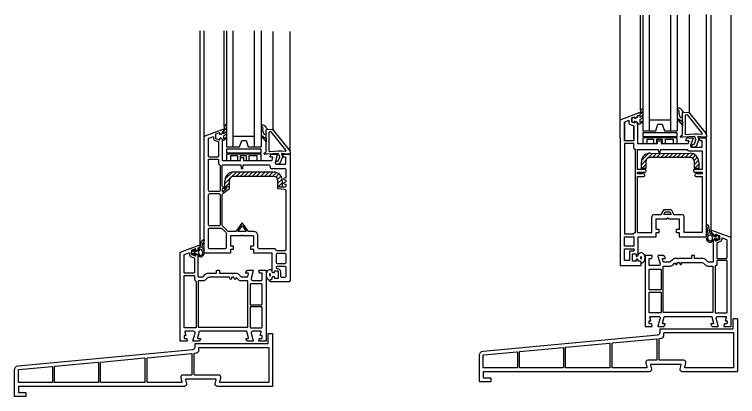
# Model space of a CAD drawing. Header units: inches. Extents: x 5 to 4439, y 354 to 1460.
# Drawn here: x 5 to 509, y 354 to 620 of the extents above; entities that cross this region are included whole.
import ezdxf

# ---------------------------------------------------------------- set-up
doc = ezdxf.new("R2010")
doc.units = ezdxf.units.IN
doc.header["$MEASUREMENT"] = 0
for name, color, linetype in [('FINE', 70, 'Continuous'), ('MED', 32, 'Continuous'), ('THIN', 151, 'Continuous')]:
    doc.layers.add(name, color=color, linetype=linetype)

# ---------------------------------------------------------------- blocks, each defined once
blk = doc.blocks.new('DVSF_I_SILL')
at = {"layer": 'FINE'}
for p, q in [((32.5, 247.9), (32.5, 167)), ((37, 167), (37, 247.9)), ((52, 167), (52, 247.9)), ((56.5, 247.9), (56.5, 167)), ((30.75, 181.14), (32.5, 182.82)), ((30.3, 178.15), (30.38, 176.36)), ((30.38, 176.36), (32.5, 177.77)), ((30.75, 181.14), (30.75, 178.95)), ((32.5, 180.65), (30.75, 178.78)), ((58.44, 176.07), (57.71, 178.3)), ((30.25, 171.56), (29.25, 171.56)), ((32.5, 173), (30.25, 171.56)), ((32.5, 176.04), (30.3, 174.57)), ((30.3, 174.57), (30.3, 172.86)), ((30.3, 172.86), (32.5, 173.89)), ((37, 174.5), (52, 174.5)), ((41.5, 167), (43, 171.5)), ((43, 171.5), (46, 171.5)), ((46, 171.5), (47.5, 167)), ((60.04, 170.49), (56.6, 174.45)), ((56.93, 174.95), (59.23, 173.35)), ((60.15, 175.73), (58.91, 175.73)), ((59.35, 173.33), (60.15, 173.33)), ((60.15, 173.33), (60.15, 170.25)), ((32.5, 167), (41.5, 167)), ((47.5, 167), (56.5, 167)), ((31.34, 144.47), (36.35, 149.47)), ((35.85, 146.14), (39.25, 149.54)), ((39.03, 146.5), (42.07, 149.54)), ((41.86, 146.5), (44.89, 149.53)), ((44.69, 146.5), (47.72, 149.53)), ((47.52, 146.5), (50.54, 149.52)), ((50.34, 146.5), (53.36, 149.52)), ((53.17, 146.5), (56.19, 149.51)), ((56, 146.5), (59.01, 149.51)), ((58.83, 146.5), (61.83, 149.5)), ((61.66, 146.5), (64.66, 149.5)), ((64.49, 146.5), (67.17, 149.18)), ((66.86, 146.04), (69, 148.19)), ((68.11, 144.46), (70.34, 146.69)), ((31.26, 141.56), (34.62, 144.92)), ((31.53, 139), (34.26, 141.73)), ((68.26, 141.79), (71.15, 144.67)), ((68.3, 139), (71.26, 141.96)), ((71.13, 139), (71.26, 139.13)), ((13.87, 96.7), (14.96, 101.06)), ((16.31, 102.19), (16.7, 102.22)), ((16.7, 102.22), (16.66, 100.91)), ((15.28, 96.99), (16.15, 100.44)), ((9.72, 95.31), (8, 93.97)), ((8, 92.97), (8, 93.97)), ((9.72, 91.63), (8, 92.97)), ((9.61, 94.12), (10.16, 94.92)), ((9.61, 92.82), (10.16, 92.02)), ((9.7, 93.97), (10.6, 93.97)), ((9.7, 92.97), (10.6, 92.97)), ((12.36, 94.58), (10.6, 93.97)), ((10.6, 92.97), (12.28, 92.15))]:
    blk.add_line(p, q, dxfattribs=at)
for centre, radius, start, end in [((56.85, 182.2), 0.3, 89.722, 246.0171), ((54.19, 179.3), 3.66, 344.2375, 45.967), ((56.22, 177.73), 4.81, 30.2956, 82.3863), ((30.08, 178.78), 0.67, 289.6538, 360), ((60.65, 178.97), 0.5, 85, 180), ((60.16, 179.7), 0.5, 360, 65.2077), ((56.8, 174.68), 0.3, 65.2005, 228.3681), ((58.91, 176.23), 0.5, 198.061, 270), ((59.35, 173.63), 0.3, 246.2973, 270), ((59.85, 170.25), 0.3, 0, 50.3159), ((16.42, 100.69), 1.5, 93.9433, 165.9433), ((16.81, 100.23), 0.7, 102.8502, 169.7516), ((15.72, 93.71), 3.44, 124.9705, 164.2396), ((15.57, 96.91), 0.3, 165.9433, 255.7794), ((14.73, 95), 1.8, 24.1959, 64.5505), ((13.21, 94.09), 3.56, 353.5125, 34.2412), ((9.7, 94.07), 0.1, 149.5151, 270), ((9.7, 92.87), 0.1, 90, 210.4849), ((9.9, 95.07), 0.3, 329.5151, 127.9424), ((9.9, 91.87), 0.3, 232.0576, 30.4849), ((14.45, 92.56), 2.16, 192.637, 343.6181), ((15.91, 93.44), 3.07, 156.2804, 202.752), ((14.37, 94.08), 1.41, 14.3375, 159.9946), ((14.37, 92.74), 1.39, 200.456, 350.9694), ((11.55, 93.47), 4.3, 347.1829, 12.8171), ((11.55, 93.47), 5.2, 343.0162, 2.3764), ((63.13, 78.66), 2.91, 119.2723, 143.5372), ((62.69, 79.44), 2.01, 90, 119.2723), ((62.69, 79.44), 2.01, 60.7277, 90), ((62.25, 78.66), 2.91, 46.6045, 60.7277), ((64.91, 77.81), 4.91, 162.9814, 180), ((64.91, 77.81), 4.91, 180, 197.0186), ((63.82, 78.15), 3.77, 143.5372, 162.9814), ((63.82, 77.48), 3.77, 197.0186, 216.4628), ((63.65, 77.89), 1.27, 167.349, 180), ((63.65, 77.89), 1.27, 180, 192.651), ((63.21, 77.98), 0.817, 151.5468, 167.349), ((63.21, 77.79), 0.817, 192.651, 208.4532), ((62.93, 78.14), 0.499, 127.3934, 151.5468), ((62.93, 77.63), 0.499, 208.4532, 232.6066), ((62.76, 78.36), 0.213, 90, 127.3934), ((62.76, 77.41), 0.213, 232.6066, 270), ((62.76, 78.36), 0.213, 52.6066, 90), ((62.76, 77.41), 0.213, 270, 307.3934), ((62.58, 78.14), 0.499, 28.4532, 52.6066), ((62.58, 77.63), 0.499, 307.3934, 331.5468), ((62.3, 77.98), 0.817, 12.651, 28.4532), ((62.3, 77.79), 0.817, 331.5468, 347.349), ((61.86, 77.89), 1.27, 0, 12.651), ((61.86, 77.89), 1.27, 347.349, 360), ((63.13, 76.97), 2.91, 216.4628, 240.7277), ((62.69, 76.19), 2.01, 240.7277, 270), ((62.69, 76.19), 2.01, 270, 271.7258)]:
    blk.add_arc(centre, radius, start, end, dxfattribs=at)
at = {"layer": 'MED'}
for p, q in [((14, 97.47), (14, 247.9)), ((16.75, 173.92), (16.75, 247.9)), ((30.75, 181.14), (30.75, 247.9)), ((64.94, 178.79), (64.94, 247.57)), ((76.75, 163.65), (76.75, 247.57)), ((30.75, 178.78), (30.75, 178.95)), ((60.66, 179.7), (60.66, 179.47)), ((58.65, 162.3), (58.65, 162.7))]:
    blk.add_line(p, q, dxfattribs=at)
for points in [[(16.75, 173.92, -0.315299), (17.41, 174.86), (30.08, 179.47, -0.520567), (30.75, 179), (30.75, 178.47, -0.315299), (30.42, 178), (29.91, 177.81, 0.315299), (29.25, 176.87), (29.25, 176.47, -0.414214), (28.45, 175.67), (28.05, 175.67, -0.414214), (27.75, 175.97), (27.75, 176.6, 0.520567), (27.35, 176.88), (24.95, 176.01, 0.315299), (24.75, 175.72), (24.75, 173.22, 0.315299), (24.95, 172.93), (27.35, 172.06, 0.520567), (27.75, 172.34), (27.75, 172.97, -0.414214), (28.05, 173.27), (28.45, 173.27, -0.414214), (29.25, 172.47), (29.25, 158.1, 0.414214), (29.75, 157.6), (39.49, 157.6), (42.25, 157.6), (42.25, 159.6), (44.25, 159.6), (44.25, 157.6), (59.25, 157.6), (63.85, 157.6, 0.339454), (64.14, 157.82), (64.62, 159.62, 0.493145), (64.33, 160), (63.05, 160, -0.414214), (62.75, 160.3), (62.75, 160.7), (63.27, 161.6, -0.267949), (63.96, 162), (67.46, 162, -0.493145), (67.75, 161.62), (66.31, 156.26, 0.493145), (67.28, 155), (73.25, 155, 0.414214), (73.75, 155.5), (73.75, 159.5, 0.414214), (73.25, 160), (72.42, 160, -0.339454), (72.13, 160.22), (71.75, 161.62, -0.493145), (72.04, 162), (76.45, 162, -0.414214), (76.75, 161.7), (76.75, 149.14), (76.75, 100.98), (76.75, 74, -0.414214), (75.75, 73), (63.05, 73, -0.414214), (62.75, 73.3), (62.75, 74.2, -0.414214), (63.05, 74.5), (63.25, 74.5, 0.414214), (64.25, 75.5), (64.25, 76, -0.414214), (65.05, 76.8), (65.45, 76.8, -0.414214), (65.75, 76.5), (65.75, 75.8, 0.414214), (66.05, 75.5), (68.45, 75.5, 0.414214), (68.75, 75.8), (68.75, 80.2, 0.414214), (68.45, 80.5), (66.05, 80.5, 0.414214), (65.75, 80.2), (65.75, 79.5, -0.414214), (65.45, 79.2), (65.05, 79.2, -0.414214), (64.25, 80), (64.25, 92.7, 0.414214), (63.95, 93), (57.95, 93), (57.51, 93), (51.65, 93, -0.414214), (51.35, 93.3), (51.35, 95.5), (49.65, 95.5, -0.414214), (49.35, 95.8), (49.35, 97.8, -0.414214), (49.65, 98.1), (51.35, 98.1), (51.35, 104.7, 0.414214), (51.05, 105), (43.75, 105, 1), (42.75, 105), (35.45, 105, 0.414214), (35.15, 104.7), (35.15, 98.1), (36.85, 98.1, -0.414214), (37.15, 97.8), (37.15, 95.8, -0.414214), (36.85, 95.5), (35.15, 95.5), (35.15, 93.3, -0.414214), (34.85, 93), (29.53, 93), (17.75, 93, -0.414214), (16.75, 94), (16.75, 152.09)], [(-115.5, 11.46, -0.365982), (-113, 14.42), (8.83, 25.72, 0.365982), (10.5, 27.69), (10.5, 29.7, -0.414214), (10.8, 30), (61.2, 30, 0.414214), (61.5, 30.3), (61.5, 36.7, -0.414214), (61.8, 37), (64.2, 37, -0.414214), (64.5, 36.7), (64.5, 0.3, -0.414214), (64.2, 0), (26, 0, -0.493145), (24.55, 1.89), (25.28, 4.62, 0.493145), (24.99, 5), (4.01, 5, 0.493145), (3.72, 4.62), (4.45, 1.89, -0.493145), (3, 0), (-112.5, 0, 0.414214), (-112.8, -0.3), (-112.8, -4, 0.414214), (-112.5, -4.3), (-107.8, -4.3, -0.414214), (-107.5, -4.6), (-107.5, -6.7, -0.414214), (-107.8, -7), (-115.2, -7, -0.414214), (-115.5, -6.7)]]:
    blk.add_lwpolyline(points, format="xyb", close=True, dxfattribs=at)
blk.add_lwpolyline([(12.5, 91.47), (12.5, 76.8, 0.414214), (12.8, 76.5), (16, 76.5), (17.62, 78.12, -0.198912), (19.74, 79), (25.2, 79, 0.414214), (25.5, 79.3), (25.5, 80.7, -0.414214), (25.8, 81), (27.2, 81, -0.414214), (27.5, 80.7), (27.5, 79.3, 0.414214), (27.8, 79), (36.45, 79, 1), (37.05, 79), (39.01, 79, -0.220922), (40.88, 78.12), (42.41, 76.59, 0.198912), (42.62, 76.5), (46.98, 76.5, 0.339454), (47.27, 76.72), (47.77, 78.62, 0.493145), (47.48, 79), (46.12, 79, -0.57735), (45.86, 79.45), (46.52, 80.6, -0.267949), (47.21, 81), (50.71, 81, -0.493145), (51, 80.62), (49.56, 75.26, 0.493145), (50.53, 74), (56.7, 74, 0.414214), (57.2, 74.5), (57.2, 78.85, 0.414214), (57.05, 79), (55.67, 79, -0.339454), (55.38, 79.22), (55, 80.62, -0.493145), (55.29, 81), (59.85, 81, -0.414214), (60, 80.85), (60, 31.8, -0.414214), (59.7, 31.5), (55.29, 31.5, -0.493145), (55, 31.88), (55.38, 33.28, -0.339454), (55.67, 33.5), (56.9, 33.5, 0.414214), (57.2, 33.8), (57.2, 35.2, 0.414214), (56.9, 35.5), (55.97, 35.5), (56.67, 38.12, 0.493145), (56.38, 38.5), (50.53, 38.5, 0.493145), (49.56, 37.24), (51, 31.88, -0.493145), (50.71, 31.5), (46.92, 31.5, -0.267949), (46.66, 31.65), (46, 32.8), (46, 33.2, -0.414214), (46.3, 33.5), (47.48, 33.5, 0.493145), (47.77, 33.88), (46.6, 38.28, 0.339454), (46.31, 38.5), (13.69, 38.5, 0.339454), (13.4, 38.28), (12.23, 33.88, 0.493145), (12.52, 33.5), (13.88, 33.5, -0.57735), (14.14, 33.05), (13.34, 31.65, -0.267949), (13.08, 31.5), (9.29, 31.5, -0.493145), (9, 31.88), (10.44, 37.24, 0.493145), (9.47, 38.5), (3.62, 38.5, 0.493145), (3.33, 38.12), (4.03, 35.5), (3.1, 35.5, 0.414214), (2.8, 35.2), (2.8, 33.8, 0.414214), (3.1, 33.5), (4.33, 33.5, -0.339454), (4.62, 33.28), (5, 31.88, -0.493145), (4.71, 31.5), (0.3, 31.5, -0.414214), (0, 31.8), (0, 92.92, -0.315299), (0.66, 93.86), (13.33, 98.47, -0.520567), (14, 98), (14, 97.47, -0.315299), (13.67, 97), (13.16, 96.81, 0.315299), (12.5, 95.87), (12.5, 95.47, -0.414214), (11.7, 94.67), (11.3, 94.67, -0.414214), (11, 94.97), (11, 95.6, 0.520567), (10.6, 95.88), (8.2, 95.01, 0.315299), (8, 94.73), (8, 92.22, 0.315299), (8.2, 91.94), (10.6, 91.06, 0.520567), (11, 91.34), (11, 91.97, -0.414214), (11.3, 92.27), (11.7, 92.27, -0.414214), (12.5, 91.47)], format="xyb", dxfattribs=at)
for centre, radius, start, end in [((60.65, 178.97), 0.5, 88.5203, 180), ((13.58, 96.77), 0.3, 304.9705, 345.9433), ((12.08, 91.93), 0.3, 32.2519, 47.943), ((12.16, 94.8), 0.3, 312.057, 327.7481)]:
    blk.add_arc(centre, radius, start, end, dxfattribs=at)
at = {"layer": 'THIN'}
for p, q in [((60.15, 163.57), (60.15, 178.97)), ((60.69, 179.47), (64.24, 179.16)), ((61.95, 177.01), (61.95, 164.23)), ((63.48, 177.46), (62.49, 177.5)), ((73.8, 164.81), (63.84, 177.27)), ((64.94, 178.79), (76.53, 164.27)), ((56.5, 165.5), (32.5, 165.5)), ((32.5, 165.5), (32.5, 163)), ((32.5, 163), (56.5, 163)), ((56.5, 162), (32.5, 162)), ((32.5, 162), (32.5, 157.6)), ((56.5, 163), (56.5, 165.5)), ((56.5, 157.6), (56.5, 162)), ((58.65, 162.7), (60.15, 163.57)), ((60.65, 162), (58.95, 162)), ((68.34, 162.5), (60.65, 162)), ((62.27, 163.93), (68.33, 164.3)), ((68.35, 164.3), (71.02, 164.3)), ((69.52, 160.47), (68.63, 162.33)), ((70.76, 162.06), (71.58, 160.32)), ((71.06, 164.3), (73.35, 164)), ((74.75, 162), (71.07, 162.48)), ((76.45, 162), (74.75, 162)), ((76.75, 163.65), (76.75, 162.3)), ((32.5, 157.6), (35.5, 157.6)), ((35.5, 157.6), (35.5, 161)), ((35.5, 161), (40, 161)), ((40, 161), (40, 157.6)), ((40, 157.6), (42.25, 157.6)), ((42.25, 157.6), (42.25, 161)), ((42.25, 161), (46, 161)), ((46, 161), (46, 157.6)), ((46, 157.6), (48.25, 157.6)), ((48.25, 157.6), (48.25, 161)), ((48.25, 161), (53.5, 161)), ((53.5, 161), (53.5, 157.6)), ((53.5, 157.6), (56.5, 157.6)), ((67.38, 157), (68.07, 157.12)), ((68.44, 157.42), (69.53, 160.06)), ((71.58, 160.32), (69.63, 155.61)), ((69.26, 155.31), (67.75, 155.03)), ((37.09, 149.66), (64.75, 149.62)), ((65.26, 146.5), (37.26, 146.5)), ((31.26, 139), (31.26, 143.5)), ((34.26, 143.5), (34.26, 139)), ((68.26, 139), (68.26, 143.5)), ((71.26, 143.5), (71.26, 139)), ((34.26, 139), (31.26, 139)), ((71.26, 139), (68.26, 139))]:
    blk.add_line(p, q, dxfattribs=at)
for points in [[(19.75, 172.7, -0.315299), (20.08, 173.17), (22.85, 174.18, -0.520567), (23.25, 173.9), (23.25, 173.36, 0.315299), (24.57, 171.48), (26.55, 170.75, -0.315299), (26.75, 170.47), (26.75, 160.5, -0.414214), (26.25, 160), (20.25, 160, -0.414214), (19.75, 160.5)], [(19.75, 152.09), (19.75, 158, -0.414214), (20.25, 158.5), (26.25, 158.5, -0.414214), (26.75, 158), (26.75, 155.65, 0.356394), (27.55, 154.67, -0.356394), (27.95, 154.18), (27.95, 152.09), (27.95, 137, -0.414214), (26.95, 136), (20.75, 136, -0.414214), (19.75, 137)], [(67.25, 94.5, 0.413412), (65.75, 96), (55.35, 96, -0.414214), (54.35, 97), (54.35, 105, 0.414214), (51.35, 108), (47.65, 108), (43.5, 113.9, 0.518954), (43, 113.9), (38.85, 108), (33.96, 108, -0.198912), (33.26, 108.29), (29.74, 111.81, -0.198912), (29.45, 112.51), (29.45, 133.92, -0.266737), (29.95, 134.79), (34.2, 137.85, 0.266737), (34.45, 138.29), (34.45, 138.5, 0.41424), (33.95, 139), (30.45, 139, -0.41424), (29.45, 140), (29.45, 154.1, -0.414214), (29.95, 154.6), (42.5, 154.6), (42.73, 152), (43.77, 152), (44, 154.6), (61.75, 154.6, -0.414214), (62.75, 153.6), (62.75, 153, 0.414214), (63.75, 152), (72.75, 152, -0.414214), (73.75, 151), (73.75, 145.5), (72.64, 145.24, 0.791288), (72.64, 144.27), (73.75, 144), (73.75, 142.5), (72.64, 142.24, 0.791288), (72.64, 141.27), (73.75, 141), (73.75, 140, -0.41424), (72.75, 139), (68.25, 139), (68.25, 139, 0.932064), (68.18, 138.01), (72.89, 137.62, -0.37361), (73.75, 136.63), (73.75, 95.5, -0.414214), (72.75, 94.5), (67.26, 94.5)], [(29.45, 137.7), (29.45, 136.18, 0.57886), (29.9, 135.92), (32.47, 138), (29.75, 138, 0.414187)], [(26.95, 134.5, -0.414214), (27.95, 133.5), (27.95, 113, -0.414214), (26.95, 112), (20.75, 112, -0.414214), (19.75, 113), (19.75, 133.5, -0.414214), (20.75, 134.5)], [(43, 111.82, -0.518954), (43.5, 111.82), (45.85, 108.47, -0.607684), (45.6, 108), (40.9, 108, -0.607684), (40.65, 108.47)], [(19.75, 109.5, -0.414214), (20.75, 110.5), (28.51, 110.5, -0.198912), (29.22, 110.21), (31.86, 107.57, -0.198912), (32.15, 106.86), (32.15, 97, -0.414214), (31.15, 96), (29.53, 96), (20.75, 96, -0.414214), (19.75, 97)], [(2.8, 79.5), (2.8, 91.77, -0.315299), (3, 92.05), (6.1, 93.18, -0.520567), (6.5, 92.9), (6.5, 92.36, 0.315299), (7.82, 90.48), (9.8, 89.76, -0.315299), (10, 89.47), (10, 79.5, -0.414214), (9.5, 79), (3.3, 79, -0.414214)], [(73.75, 86.5, -0.414214), (72.75, 85.5), (68.25, 85.5, -0.414214), (67.25, 86.5), (67.25, 92, -0.414214), (68.25, 93), (72.75, 93, -0.414214), (73.75, 92)], [(73.75, 77, -0.414214), (72.75, 76), (71.25, 76, -0.414214), (70.25, 77), (70.25, 80, 0.414214), (68.25, 82, -0.414214), (67.25, 83, -0.414214), (68.25, 84), (72.75, 84, -0.414214), (73.75, 83)], [(10.9, 41), (3.1, 41, -0.414214), (2.8, 41.3), (2.8, 77.2, -0.414214), (3.1, 77.5), (9.5, 77.5, -0.414214), (10, 77), (10, 74.7, 0.356394), (10.8, 73.72, -0.356394), (11.2, 73.23), (11.2, 41.3, -0.414214)], [(57.2, 71, 0.414214), (56.7, 71.5), (49.3, 71.5, 0.414214), (48.8, 71), (48.8, 57.3, 0.414214), (49.1, 57), (56.9, 57, 0.414214), (57.2, 57.3), (57.2, 71)], [(49.1, 41), (56.9, 41, 0.414214), (57.2, 41.3), (57.2, 55.2, 0.414214), (56.9, 55.5), (49.1, 55.5, 0.414214), (48.8, 55.2), (48.8, 41.3, 0.414214)], [(10.05, 23.19), (11.53, 23.44, 0.365982), (13.2, 25.41), (13.2, 27, -0.414214), (13.5, 27.3), (61.5, 27.3, -0.414214), (61.8, 27), (61.8, 3, -0.414214), (61.5, 2.7), (27.95, 2.7, -0.493145), (27.67, 3.08), (28.48, 6.11, 0.493145), (27.03, 8), (10.1, 8, -0.414214), (9.8, 8.3), (9.8, 22.89, -0.365982)], [(8.3, 22.63), (8.3, 8.3, -0.414214), (8, 8), (1.97, 8, 0.493145), (0.52, 6.11), (1.33, 3.08, -0.493145), (1.05, 2.7), (-22.7, 2.7, -0.414214), (-23, 3), (-23, 19.78, -0.387387), (-22.73, 20.08), (7.97, 22.93, -0.441558)], [(-57, 16.57), (-57, 3, -0.414214), (-57.3, 2.7), (-87.2, 2.7, -0.414214), (-87.5, 3), (-87.5, 13.8, -0.387387), (-87.23, 14.1), (-57.33, 16.87, -0.441558)], [(-24.5, 19.59), (-24.5, 3, -0.414214), (-24.8, 2.7), (-55.2, 2.7, -0.414214), (-55.5, 3), (-55.5, 16.77, -0.387387), (-55.23, 17.07), (-24.83, 19.89, -0.441558)], [(-112.53, 11.75), (-89.33, 13.91, -0.441558), (-89, 13.61), (-89, 3, -0.414214), (-89.3, 2.7), (-112.5, 2.7, -0.414214), (-112.8, 3), (-112.8, 11.46, -0.387387)]]:
    blk.add_lwpolyline(points, format="xyb", close=True, dxfattribs=at)
blk.add_lwpolyline([(47.3, 73.4, 0.414214), (47, 73.7), (42.58, 73.7, -0.198912), (40.46, 74.58), (39.38, 75.66, 0.606815), (38.88, 75.5), (38.82, 75.19, -0.8391), (37.68, 75.19), (37.54, 75.95, 0.36397), (37.25, 76.2), (36.25, 76.2, 0.36397), (35.96, 75.95), (35.82, 75.19, -0.8391), (34.68, 75.19), (34.54, 75.95, 0.36397), (34.25, 76.2), (20.9, 76.2, 0.198912), (18.78, 75.32), (18.04, 74.58, -0.198912), (15.92, 73.7), (13, 73.7, 0.414214), (12.7, 73.4), (12.7, 41.6, 0.414214), (13, 41.3), (47, 41.3, 0.414214), (47.3, 41.6), (47.3, 73.4)], format="xyb", dxfattribs=at)
for centre, radius, start, end in [((62.45, 177.01), 0.5, 85, 180), ((63.45, 176.96), 0.5, 38.6198, 87.3304), ((64.16, 178.16), 1, 38.6198, 85), ((58.95, 162.3), 0.3, 180, 270), ((62.25, 164.23), 0.3, 180, 274.2927), ((68.35, 164), 0.3, 90, 94.2927), ((68.36, 162.2), 0.3, 25.4867, 93.6852), ((71.03, 162.18), 0.3, 82.5496, 205.4867), ((71.02, 164), 0.3, 82.5496, 90), ((73.41, 164.49), 0.5, 262.5496, 38.6198), ((76.45, 162.3), 0.3, 270, 360), ((75.75, 163.65), 1, 0, 38.6198), ((67.56, 156.01), 1, 100.4865, 280.4868), ((67.97, 157.62), 0.5, 280.4867, 337.4867), ((69.07, 160.25), 0.5, 337.4867, 25.4867), ((69.17, 155.8), 0.5, 280.4867, 337.4867), ((37.32, 143.5), 6.05, 87.2802, 180), ((37.26, 143.5), 3, 90, 180), ((65.25, 143.49), 6.01, 0.0957, 89.9043), ((65.26, 143.5), 3, 0, 90)]:
    blk.add_arc(centre, radius, start, end, dxfattribs=at)
blk = doc.blocks.new('DVSF_O_SILL')
at = {"layer": 'FINE'}
for p, q in [((-1.5, 248.7), (-1.5, 168.04)), ((3, 168.04), (3, 248.7)), ((18, 168.04), (18, 248.7)), ((22.5, 248.7), (22.5, 168.04)), ((-3.25, 182.18), (-1.5, 183.86)), ((-3.25, 182.18), (-3.25, 179.98)), ((-1.5, 181.69), (-3.25, 179.82)), ((-1.5, 177.08), (-3.7, 175.6)), ((-3.69, 178.91), (-3.62, 177.4)), ((-3.62, 177.4), (-1.5, 178.8)), ((24.44, 177.61), (23.71, 179.84)), ((26.15, 177.26), (24.91, 177.26)), ((26.66, 181.24), (26.66, 181.01)), ((-3.75, 172.59), (-5.25, 172.59)), ((-1.5, 174.04), (-3.75, 172.59)), ((-3.7, 175.6), (-3.7, 173.9)), ((-3.7, 173.9), (-1.5, 174.93)), ((3, 175.54), (18, 175.54)), ((7.5, 168.04), (9, 172.54)), ((9, 172.54), (12, 172.54)), ((12, 172.54), (13.5, 168.04)), ((26.04, 172.02), (22.6, 175.99)), ((22.93, 176.49), (25.23, 174.89)), ((25.35, 174.86), (26.15, 174.86)), ((26.15, 174.86), (26.15, 171.79)), ((-1.5, 168.04), (7.5, 168.04)), ((13.5, 168.04), (22.5, 168.04)), ((-2.45, 147.27), (2.55, 152.28)), ((2.05, 148.95), (5.45, 152.35)), ((5.24, 149.3), (8.27, 152.34)), ((8.06, 149.3), (11.1, 152.34)), ((10.89, 149.3), (13.92, 152.33)), ((13.72, 149.3), (16.75, 152.33)), ((16.55, 149.3), (19.57, 152.32)), ((19.38, 149.3), (22.39, 152.32)), ((22.21, 149.3), (25.22, 152.31)), ((25.03, 149.3), (28.04, 152.31)), ((27.86, 149.3), (30.86, 152.31)), ((30.69, 149.3), (33.38, 151.99)), ((-2.53, 144.37), (0.83, 147.72)), ((33.06, 148.85), (35.21, 150.99)), ((34.31, 147.27), (36.54, 149.5)), ((34.47, 144.6), (37.35, 147.48)), ((-2.26, 141.8), (0.47, 144.54)), ((34.5, 141.8), (37.47, 144.77)), ((37.33, 141.8), (37.47, 141.94)), ((42.84, 102.57), (42.85, 101.26)), ((43.23, 102.53), (42.84, 102.57)), ((45.45, 96.44), (44.55, 101.37)), ((43.97, 96.48), (43.35, 100.78)), ((48.74, 93.23), (47.44, 91.75)), ((47.62, 94.96), (48.73, 94.24)), ((49.84, 94.23), (48.74, 94.23)), ((49.84, 93.23), (48.74, 93.23)), ((49.92, 94.38), (49.38, 95.18)), ((49.92, 93.08), (49.38, 92.28)), ((49.82, 95.57), (51.54, 94.23)), ((49.82, 91.89), (51.54, 93.23)), ((51.54, 93.23), (51.54, 94.23))]:
    blk.add_line(p, q, dxfattribs=at)
for centre, radius, start, end in [((22.85, 183.74), 0.3, 89.722, 246.0171), ((20.19, 180.83), 3.66, 344.2375, 45.967), ((22.22, 179.27), 4.81, 30.2956, 82.3863), ((26.16, 181.24), 0.5, 360, 65.2077), ((24.91, 177.76), 0.5, 198.061, 270), ((26.65, 180.51), 0.5, 88.5203, 180), ((26.65, 180.51), 0.5, 85, 180), ((22.8, 176.21), 0.3, 65.2005, 228.3681), ((25.35, 175.16), 0.3, 246.2973, 270), ((25.85, 171.79), 0.3, 0, 50.3159), ((42.68, 100.58), 0.7, 8.7772, 75.6786), ((43.09, 101.04), 1.5, 12.5855, 84.5855), ((46.9, 93.36), 4.16, 136.3317, 162.4595), ((43.67, 96.43), 0.3, 316.3317, 8.2085), ((45.75, 96.49), 0.3, 190.3296, 257.2942), ((45.01, 93.06), 3.21, 38.1133, 77.8986), ((45.98, 93.41), 3.27, 158.551, 201.449), ((45.25, 92.68), 2.36, 191.4517, 335.0819), ((45.53, 93.41), 1.92, 160.7685, 199.2315), ((45.29, 93.59), 1.64, 4.8452, 164.1376), ((45.35, 92.92), 1.64, 184.8452, 344.1376), ((45.12, 93.1), 1.92, 340.7685, 19.2315), ((47.64, 91.53), 0.3, 132.057, 147.7481), ((47.77, 95.22), 0.3, 216.089, 238.7956), ((49.64, 95.33), 0.3, 52.0576, 210.4849), ((49.64, 92.13), 0.3, 149.5151, 307.9424), ((49.84, 94.33), 0.1, 270, 30.4849), ((49.84, 93.13), 0.1, 329.5151, 90), ((-2.25, 80.24), 2.91, 119.2723, 149.19), ((-2.69, 81.02), 2.01, 90, 119.2723), ((-2.69, 81.02), 2.01, 60.7277, 90), ((-3.13, 80.24), 2.91, 36.4628, 60.7277), ((-3.82, 79.73), 3.77, 17.0186, 36.4628), ((-4.91, 79.4), 4.91, 0, 17.0186), ((-1.86, 79.47), 1.27, 167.349, 180), ((-1.86, 79.47), 1.27, 180, 192.651), ((-2.3, 79.57), 0.817, 151.5468, 167.349), ((-2.3, 79.37), 0.817, 192.651, 208.4532), ((-2.58, 79.72), 0.499, 127.3934, 151.5468), ((-2.58, 79.22), 0.499, 208.4532, 232.6066), ((-2.76, 79.95), 0.213, 90, 127.3934), ((-2.76, 78.99), 0.213, 232.6066, 270), ((-2.76, 79.95), 0.213, 52.6066, 90), ((-2.76, 78.99), 0.213, 270, 307.3934), ((-2.69, 77.77), 2.01, 268.2742, 270), ((-2.69, 77.77), 2.01, 270, 299.2723), ((-2.93, 79.72), 0.499, 28.4532, 52.6066), ((-2.93, 79.22), 0.499, 307.3934, 331.5468), ((-3.21, 79.57), 0.817, 12.651, 28.4532), ((-3.21, 79.37), 0.817, 331.5468, 347.349), ((-3.65, 79.47), 1.27, 0, 12.651), ((-3.65, 79.47), 1.27, 347.349, 360), ((-3.13, 78.55), 2.91, 299.2723, 323.5372), ((-3.82, 79.06), 3.77, 323.5372, 342.9814), ((-4.91, 79.4), 4.91, 342.9814, 360)]:
    blk.add_arc(centre, radius, start, end, dxfattribs=at)
at = {"layer": 'MED'}
for p, q in [((-17.25, 163.09), (-17.25, 248.7)), ((-17.25, 177.2), (-17.25, 248.7)), ((-3.25, 182.18), (-3.25, 248.7)), ((30.94, 180.32), (30.94, 249.11)), ((42.75, 165.19), (42.75, 249.11)), ((46, 97.78), (46, 248.65)), ((60, 93.78), (60, 248.7)), ((-17.25, 175.54), (-4.54, 180.48)), ((-9.25, 176.92), (-7.24, 177.44)), ((-9.25, 176.92), (-7.24, 177.44)), ((-7.24, 177.44), (-9.25, 176.92)), ((-9.25, 174.19), (-9.25, 176.92)), ((-9.25, 174.19), (-9.25, 176.92)), ((-9.25, 176.92), (-9.25, 174.19)), ((-7.24, 176.64), (-5.25, 177.55)), ((-7.24, 176.64), (-5.25, 177.55)), ((-5.25, 177.55), (-7.24, 176.64)), ((-7.24, 177.44), (-7.24, 176.64)), ((-7.24, 177.44), (-7.24, 176.64)), ((-7.24, 176.64), (-7.24, 177.44)), ((-5.25, 178.35), (-3.69, 178.9)), ((-5.25, 178.35), (-3.69, 178.9)), ((-3.69, 178.9), (-5.25, 178.35)), ((-5.25, 177.55), (-5.25, 178.35)), ((-5.25, 177.55), (-5.25, 178.35)), ((-5.25, 178.35), (-5.25, 177.55)), ((-3.25, 179.86), (-3.25, 180.03)), ((-3.25, 179.53), (-3.25, 179.7)), ((-7.24, 173.64), (-9.25, 174.19)), ((-7.24, 173.64), (-9.25, 174.19)), ((-9.25, 174.19), (-7.24, 173.64)), ((-5.25, 173.76), (-7.24, 174.64)), ((-7.24, 174.64), (-7.24, 173.64)), ((-7.24, 174.64), (-7.24, 173.64)), ((-5.25, 173.76), (-7.24, 174.64)), ((-7.24, 173.64), (-7.24, 174.64)), ((-7.24, 174.64), (-5.25, 173.76)), ((-5.25, 173.76), (-5.25, 159.04)), ((-5.25, 172.31), (-5.25, 173.76)), ((-5.25, 172.31), (-5.25, 173.76)), ((-17.25, 163.09), (-17.25, 74.09)), ((24.65, 163.84), (24.65, 164.24)), ((28.49, 161.04), (29.12, 163.04)), ((29.12, 163.04), (33.49, 163.04)), ((33.49, 163.04), (31.75, 157.81)), ((37.75, 163.04), (42.75, 163.04)), ((38.38, 161.04), (37.75, 163.04)), ((42.75, 94.09), (42.75, 163.04)), ((-5.25, 159.04), (8.72, 159.04)), ((8.72, 159.04), (8.47, 161.04)), ((8.47, 161.04), (11.47, 161.04)), ((11.47, 161.04), (11.22, 159.04)), ((11.22, 159.04), (30.05, 159.04)), ((30.71, 161.04), (28.49, 161.04)), ((30.05, 159.04), (30.71, 161.04)), ((32.66, 156.54), (39.75, 156.54)), ((39.75, 161.04), (38.38, 161.04)), ((39.75, 156.54), (39.75, 161.04)), ((7.75, 106.59), (15.25, 106.59)), ((7.75, 99.09), (7.75, 106.59)), ((15.25, 106.59), (15.25, 106.74)), ((15.65, 107.14), (15.85, 107.14)), ((16.25, 106.74), (16.25, 106.59)), ((16.25, 106.59), (23.75, 106.59)), ((23.75, 106.59), (23.75, 99.09)), ((9.75, 99.09), (7.75, 99.09)), ((7.75, 94.09), (7.75, 97.09)), ((7.75, 97.09), (9.75, 97.09)), ((9.75, 97.09), (9.75, 99.09)), ((23.75, 99.09), (21.75, 99.09)), ((21.75, 99.09), (21.75, 97.09)), ((21.75, 97.09), (23.75, 97.09)), ((23.75, 97.09), (23.75, 94.09)), ((-4.75, 94.09), (7.75, 94.09)), ((-4.75, 81.39), (-4.75, 94.09)), ((23.75, 94.09), (42.75, 94.09)), ((-8.75, 82.09), (-6.25, 82.09)), ((-8.75, 77.09), (-8.75, 82.09)), ((-6.25, 82.09), (-6.25, 80.59)), ((-6.25, 77.09), (-8.75, 77.09)), ((-6.25, 80.59), (-5.55, 80.59)), ((-6.25, 78.59), (-6.25, 77.09)), ((-5.55, 78.59), (-6.25, 78.59)), ((-4.75, 77.09), (-4.75, 77.79)), ((-3.55, 77.09), (-4.75, 77.09)), ((-2.75, 74.09), (-2.75, 76.29)), ((-17.25, 74.09), (-2.75, 74.09))]:
    blk.add_line(p, q, dxfattribs=at)
blk.add_lwpolyline([(47.5, 91.47), (47.5, 76.8, -0.414214), (47.2, 76.5), (44, 76.5), (42.38, 78.12, 0.198912), (40.26, 79), (34.8, 79, -0.414214), (34.5, 79.3), (34.5, 80.7, 0.414214), (34.2, 81), (32.8, 81, 0.414214), (32.5, 80.7), (32.5, 79.3, -0.414214), (32.2, 79), (23.55, 79, -1), (22.95, 79), (20.99, 79, 0.220922), (19.12, 78.12), (17.59, 76.59, -0.198912), (17.38, 76.5), (13.02, 76.5, -0.339454), (12.73, 76.72), (12.23, 78.62, -0.493145), (12.52, 79), (13.88, 79, 0.57735), (14.14, 79.45), (13.48, 80.6, 0.267949), (12.79, 81), (9.29, 81, 0.493145), (9, 80.62), (10.44, 75.26, -0.493145), (9.47, 74), (3.3, 74, -0.414214), (2.8, 74.5), (2.8, 78.85, -0.414214), (2.95, 79), (4.33, 79, 0.339454), (4.62, 79.22), (5, 80.62, 0.493145), (4.71, 81), (0.15, 81, 0.414214), (0, 80.85), (0, 31.8, 0.414214), (0.3, 31.5), (4.71, 31.5, 0.493145), (5, 31.88), (4.62, 33.28, 0.339454), (4.33, 33.5), (3.1, 33.5, -0.414214), (2.8, 33.8), (2.8, 35.2, -0.414214), (3.1, 35.5), (4.03, 35.5), (3.33, 38.12, -0.493145), (3.62, 38.5), (9.47, 38.5, -0.493145), (10.44, 37.24), (9, 31.88, 0.493145), (9.29, 31.5), (13.08, 31.5, 0.267949), (13.34, 31.65), (14, 32.8), (14, 33.2, 0.414214), (13.7, 33.5), (12.52, 33.5, -0.493145), (12.23, 33.88), (13.4, 38.28, -0.339454), (13.69, 38.5), (46.31, 38.5, -0.339454), (46.6, 38.28), (47.77, 33.88, -0.493145), (47.48, 33.5), (46.12, 33.5, 0.57735), (45.86, 33.05), (46.66, 31.65, 0.267949), (46.92, 31.5), (50.71, 31.5, 0.493145), (51, 31.88), (49.56, 37.24, -0.493145), (50.53, 38.5), (56.38, 38.5, -0.493145), (56.67, 38.12), (55.97, 35.5), (56.9, 35.5, -0.414214), (57.2, 35.2), (57.2, 33.8, -0.414214), (56.9, 33.5), (55.67, 33.5, 0.339454), (55.38, 33.28), (55, 31.88, 0.493145), (55.29, 31.5), (59.7, 31.5, 0.414214), (60, 31.8), (60, 92.92, 0.315299), (59.34, 93.86), (46.67, 98.47, 0.520567), (46, 98), (46, 97.47, 0.315299), (46.33, 97), (46.84, 96.81, -0.315299), (47.5, 95.87), (47.5, 95.47, 0.414214), (48.3, 94.67), (48.7, 94.67, 0.414214), (49, 94.97), (49, 95.6, -0.520567), (49.4, 95.88), (51.8, 95.01, -0.315299), (52, 94.73), (52, 92.22, -0.315299), (51.8, 91.94), (49.4, 91.06, -0.520567), (49, 91.34), (49, 91.97, 0.414214), (48.7, 92.27), (48.3, 92.27, 0.414214), (47.5, 91.47)], format="xyb", dxfattribs=at)
blk.add_lwpolyline([(-115.5, 11.46, -0.365982), (-113, 14.42), (8.83, 25.72, 0.365982), (10.5, 27.69), (10.5, 29.7, -0.414214), (10.8, 30), (61.2, 30, 0.414214), (61.5, 30.3), (61.5, 36.7, -0.414214), (61.8, 37), (64.2, 37, -0.414214), (64.5, 36.7), (64.5, 0.3, -0.414214), (64.2, 0), (26, 0, -0.493145), (24.55, 1.89), (25.28, 4.62, 0.493145), (24.99, 5), (4.01, 5, 0.493145), (3.72, 4.62), (4.45, 1.89, -0.493145), (3, 0), (-112.5, 0, 0.414214), (-112.8, -0.3), (-112.8, -4, 0.414214), (-112.5, -4.3), (-107.8, -4.3, -0.414214), (-107.5, -4.6), (-107.5, -6.7, -0.414214), (-107.8, -7), (-115.2, -7, -0.414214), (-115.5, -6.7)], format="xyb", close=True, dxfattribs=at)
for centre, radius, start, end in [((-4.21, 179.57), 0.965, 358.7612, 109.6538), ((-3.92, 179.53), 0.67, 289.6538, 0), ((30.16, 179.7), 1, 38.6198, 85), ((24.95, 163.84), 0.3, 180, 270), ((42.45, 163.84), 0.3, 270, 360), ((41.75, 165.19), 1, 0, 38.6198), ((32.66, 157.5), 0.965, 161.5651, 270), ((15.65, 106.74), 0.4, 90, 180), ((15.85, 106.74), 0.4, 360, 90), ((-5.55, 81.39), 0.8, 270, 0), ((-5.55, 77.79), 0.8, 0, 90), ((-3.55, 76.29), 0.8, 0, 90)]:
    blk.add_arc(centre, radius, start, end, dxfattribs=at)
at = {"layer": 'THIN'}
for p, q in [((26.15, 165.1), (26.15, 180.51)), ((26.69, 181.01), (30.24, 180.7)), ((27.95, 178.54), (27.95, 165.76)), ((29.48, 179), (28.49, 179.04)), ((39.8, 166.34), (29.84, 178.81)), ((30.94, 180.32), (42.53, 165.81)), ((-14.25, 173.95), (-11.25, 175.33)), ((-14.25, 161.04), (-14.25, 173.95)), ((-14.25, 173.95), (-14.25, 162.04)), ((-11.25, 175.33), (-11.25, 173.4)), ((-10.77, 172.66), (-7.75, 171.37)), ((-7.75, 171.37), (-7.75, 161.04)), ((-7.75, 162.04), (-7.75, 171.37)), ((22.5, 166.54), (-1.5, 166.54)), ((-1.5, 166.54), (-1.5, 164.04)), ((22.5, 164.04), (22.5, 166.54)), ((-1.5, 164.04), (22.5, 164.04)), ((22.5, 163.04), (-1.5, 163.04)), ((-1.5, 163.04), (-1.5, 159.04)), ((1.5, 159.04), (1.5, 162.04)), ((1.5, 162.04), (6, 162.04)), ((6, 162.04), (6, 159.04)), ((8.25, 159.04), (8.25, 162.04)), ((8.25, 162.04), (12, 162.04)), ((12, 162.04), (12, 159.04)), ((14.25, 159.04), (14.25, 162.04)), ((14.25, 162.04), (19.5, 162.04)), ((19.5, 162.04), (19.5, 159.04)), ((22.5, 159.04), (22.5, 163.04)), ((24.65, 164.24), (26.15, 165.1)), ((26.65, 163.54), (24.95, 163.54)), ((34.34, 164.03), (26.65, 163.54)), ((28.27, 165.46), (34.33, 165.84)), ((34.35, 165.84), (37.02, 165.84)), ((34.44, 158.96), (35.53, 161.6)), ((35.52, 162), (34.63, 163.86)), ((37.58, 161.86), (35.63, 157.15)), ((36.76, 163.59), (37.58, 161.86)), ((37.06, 165.84), (39.35, 165.54)), ((40.75, 163.54), (37.07, 164.02)), ((42.45, 163.54), (40.75, 163.54)), ((42.75, 165.19), (42.75, 163.84)), ((-7.75, 161.04), (-14.25, 161.04)), ((-14.25, 159.09), (-14.25, 96.09)), ((-7.75, 159.04), (-14.25, 159.04)), ((-7.75, 155.84), (-7.75, 159.04)), ((-1.5, 159.04), (1.5, 159.04)), ((6, 159.04), (8.25, 159.04)), ((12, 159.04), (14.25, 159.04)), ((19.5, 159.04), (22.5, 159.04)), ((33.38, 158.53), (34.07, 158.66)), ((35.26, 156.85), (33.75, 156.57)), ((-6.75, 155.04), (-6.95, 155.04)), ((-6.75, 97.09), (-6.75, 155.09)), ((-5.25, 141.09), (-5.25, 155.09)), ((-5.25, 155.04), (9.22, 155.04)), ((3.81, 152.3), (31.47, 152.26)), ((9.22, 155.04), (9.47, 153.04)), ((9.47, 153.04), (10.47, 153.04)), ((10.47, 153.04), (10.72, 155.04)), ((10.72, 155.04), (29.49, 155.04)), ((29.49, 155.04), (29.49, 155)), ((30.45, 154.04), (39.75, 154.04)), ((39.75, 154.09), (39.75, 141.09)), ((-2.53, 141.8), (-2.53, 146.3)), ((0.47, 146.3), (0.47, 141.8)), ((31.47, 149.3), (3.47, 149.3)), ((34.47, 141.8), (34.47, 146.3)), ((37.47, 146.3), (37.47, 141.8)), ((0.47, 141.8), (-2.53, 141.8)), ((37.47, 141.8), (34.47, 141.8)), ((-0.05, 141.09), (-5.25, 141.09)), ((-5.25, 139.09), (-0.05, 139.09)), ((-5.25, 138.09), (-5.25, 139.09)), ((-1.05, 138.09), (-5.25, 138.09)), ((-0.25, 136.89), (-0.25, 137.29)), ((0.75, 139.89), (0.75, 140.29)), ((33.75, 140.29), (33.75, 139.89)), ((39.75, 141.09), (34.55, 141.09)), ((34.55, 139.09), (39.75, 139.09)), ((34.75, 137.29), (34.75, 136.89)), ((39.75, 138.09), (35.55, 138.09)), ((39.75, 139.09), (39.75, 138.09)), ((-5.25, 97.09), (-5.25, 136.09)), ((-5.25, 136.09), (-1.05, 136.09)), ((35.55, 136.09), (39.75, 136.09)), ((39.75, 136.09), (39.75, 97.09)), ((11.25, 109.59), (13.25, 113.09)), ((12.98, 109.59), (14.12, 111.59)), ((13.25, 113.09), (18.25, 113.09)), ((14.12, 111.59), (17.26, 111.59)), ((17.26, 111.59), (18.12, 109.59)), ((18.25, 113.09), (19.75, 109.59)), ((39.75, 112.09), (39.75, 97.09)), ((4.75, 97.09), (4.75, 108.09)), ((6.25, 109.59), (11.25, 109.59)), ((18.12, 109.59), (12.98, 109.59)), ((19.75, 109.59), (25.75, 109.59)), ((27.25, 97.09), (27.25, 108.09)), ((-14.25, 96.09), (-7.75, 96.09)), ((-7.75, 96.09), (-7.75, 96.29)), ((-6.95, 97.09), (-6.75, 97.09)), ((-5.25, 97.09), (4.75, 97.09)), ((39.75, 97.09), (27.25, 97.09)), ((-14.25, 87.59), (-14.25, 94.09)), ((-14.25, 94.09), (-7.75, 94.09)), ((-7.75, 94.09), (-7.75, 87.59)), ((-7.75, 87.59), (-14.25, 87.59)), ((-14.25, 77.59), (-14.25, 85.59)), ((-14.25, 85.59), (-7.75, 85.59)), ((-10.75, 84.09), (-10.75, 77.59)), ((-7.75, 84.09), (-10.75, 84.09)), ((-7.75, 85.59), (-7.75, 84.09)), ((-10.75, 77.59), (-14.25, 77.59))]:
    blk.add_line(p, q, dxfattribs=at)
for points in [[(57.2, 79.5), (57.2, 91.77, 0.315299), (57, 92.05), (53.9, 93.18, 0.520567), (53.5, 92.9), (53.5, 92.36, -0.315299), (52.18, 90.48), (50.2, 89.76, 0.315299), (50, 89.47), (50, 79.5, 0.414214), (50.5, 79), (56.7, 79, 0.414214)], [(49.1, 41), (56.9, 41, 0.414214), (57.2, 41.3), (57.2, 77.2, 0.414214), (56.9, 77.5), (50.5, 77.5, 0.414214), (50, 77), (50, 74.7, -0.356394), (49.2, 73.72, 0.356394), (48.8, 73.23), (48.8, 41.3, 0.414214)], [(2.8, 71, -0.414214), (3.3, 71.5), (10.7, 71.5, -0.414214), (11.2, 71), (11.2, 57.3, -0.414214), (10.9, 57), (3.1, 57, -0.414214), (2.8, 57.3), (2.8, 71)], [(10.9, 41), (3.1, 41, -0.414214), (2.8, 41.3), (2.8, 55.2, -0.414214), (3.1, 55.5), (10.9, 55.5, -0.414214), (11.2, 55.2), (11.2, 41.3, -0.414214)], [(10.05, 23.19), (11.53, 23.44, 0.365982), (13.2, 25.41), (13.2, 27, -0.414214), (13.5, 27.3), (61.5, 27.3, -0.414214), (61.8, 27), (61.8, 3, -0.414214), (61.5, 2.7), (27.95, 2.7, -0.493145), (27.67, 3.08), (28.48, 6.11, 0.493145), (27.03, 8), (10.1, 8, -0.414214), (9.8, 8.3), (9.8, 22.89, -0.365982)], [(8.3, 22.63), (8.3, 8.3, -0.414214), (8, 8), (1.97, 8, 0.493145), (0.52, 6.11), (1.33, 3.08, -0.493145), (1.05, 2.7), (-22.7, 2.7, -0.414214), (-23, 3), (-23, 19.78, -0.387387), (-22.73, 20.08), (7.97, 22.93, -0.441558)], [(-57, 16.57), (-57, 3, -0.414214), (-57.3, 2.7), (-87.2, 2.7, -0.414214), (-87.5, 3), (-87.5, 13.8, -0.387387), (-87.23, 14.1), (-57.33, 16.87, -0.441558)], [(-24.5, 19.59), (-24.5, 3, -0.414214), (-24.8, 2.7), (-55.2, 2.7, -0.414214), (-55.5, 3), (-55.5, 16.77, -0.387387), (-55.23, 17.07), (-24.83, 19.89, -0.441558)], [(-112.53, 11.75), (-89.33, 13.91, -0.441558), (-89, 13.61), (-89, 3, -0.414214), (-89.3, 2.7), (-112.5, 2.7, -0.414214), (-112.8, 3), (-112.8, 11.46, -0.387387)]]:
    blk.add_lwpolyline(points, format="xyb", close=True, dxfattribs=at)
blk.add_lwpolyline([(12.7, 73.4, -0.414214), (13, 73.7), (17.42, 73.7, 0.198912), (19.54, 74.58), (20.62, 75.66, -0.606815), (21.12, 75.5), (21.18, 75.19, 0.8391), (22.32, 75.19), (22.46, 75.95, -0.36397), (22.75, 76.2), (23.75, 76.2, -0.36397), (24.04, 75.95), (24.18, 75.19, 0.8391), (25.32, 75.19), (25.46, 75.95, -0.36397), (25.75, 76.2), (39.1, 76.2, -0.198912), (41.22, 75.32), (41.96, 74.58, 0.198912), (44.08, 73.7), (47, 73.7, -0.414214), (47.3, 73.4), (47.3, 41.6, -0.414214), (47, 41.3), (13, 41.3, -0.414214), (12.7, 41.6), (12.7, 73.4)], format="xyb", dxfattribs=at)
for centre, radius, start, end in [((28.45, 178.54), 0.5, 85, 180), ((29.45, 178.5), 0.5, 38.6198, 87.3304), ((-10.45, 173.4), 0.8, 180, 246.8014), ((28.25, 165.76), 0.3, 180, 274.2927), ((34.35, 165.54), 0.3, 90, 94.2927), ((34.36, 163.73), 0.3, 25.4867, 93.6852), ((35.07, 161.79), 0.5, 337.4867, 25.4867), ((37.03, 163.72), 0.3, 82.5496, 205.4867), ((37.02, 165.54), 0.3, 82.5496, 90), ((39.41, 166.03), 0.5, 262.5496, 38.6198), ((33.56, 157.55), 1, 100.4865, 280.4868), ((33.97, 159.15), 0.5, 280.4867, 337.4867), ((35.17, 157.34), 0.5, 280.4867, 337.4867), ((-6.95, 155.84), 0.8, 180, 270), ((3.52, 146.3), 6.05, 87.2802, 180), ((30.45, 155), 0.965, 180, 270), ((31.46, 146.29), 6.01, 0.0957, 89.9043), ((3.47, 146.3), 3, 90, 180), ((31.47, 146.3), 3, 0, 90), ((-1.05, 137.29), 0.8, 0, 90), ((-1.05, 136.89), 0.8, 270, 0), ((-0.05, 140.29), 0.8, 0, 90), ((-0.05, 139.89), 0.8, 270, 0), ((34.55, 140.29), 0.8, 90, 180), ((34.55, 139.89), 0.8, 180, 270), ((35.55, 137.29), 0.8, 90, 180), ((35.55, 136.89), 0.8, 180, 270), ((6.25, 108.09), 1.5, 90, 180), ((25.75, 108.09), 1.5, 0, 90), ((-6.95, 96.29), 0.8, 90, 180)]:
    blk.add_arc(centre, radius, start, end, dxfattribs=at)

msp = doc.modelspace()

# ---------------------------------------------------------------- block references
for name, p in [('DVSF_O_SILL', (444.59, 371.23)), ('DVSF_I_SILL', (120.27, 360.93))]:
    msp.add_blockref(name, p)

doc.saveas('drawing.dxf')
